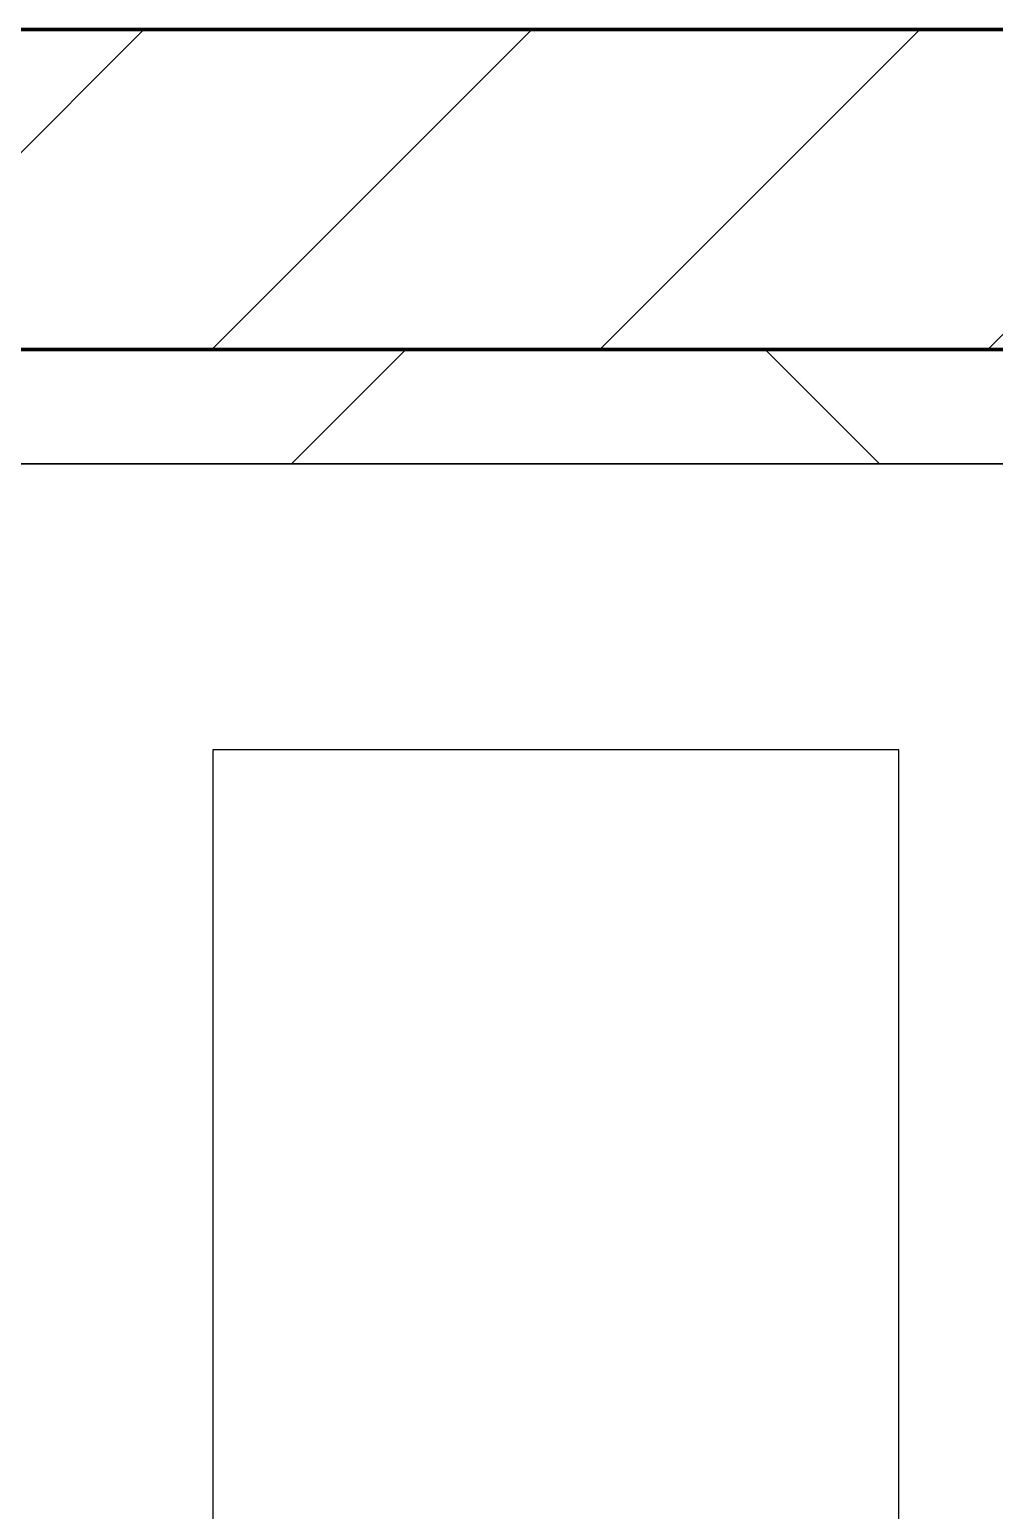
# Model space of a CAD drawing. Header units: millimetres. Extents: x -678720 to -601931, y -306 to 39239.
# Drawn here: x -664004 to -663582, y 8111 to 8759 of the extents above; entities that cross this region are included whole.
import ezdxf
from ezdxf.xclip import XClip

# ---------------------------------------------------------------- set-up
doc = ezdxf.new("R2010")
doc.units = ezdxf.units.MM
doc.header["$XCLIPFRAME"] = 0
doc.layers.add('000 - WIPEOUT', color=250, linetype='Continuous')
doc.layers.add('A11_ALU.SOLID SHEET', color=2, linetype='Continuous')
for name, color, linetype, lineweight in [('A-GLAZ-CURT', 2, 'Continuous', 9), ('A-WALL', 5, 'Continuous', 35), ('A-WALL-FNSH', 2, 'Continuous', 35), ('A-WALL-PATT', 1, 'Continuous', 35)]:
    doc.layers.add(name, color=color, linetype=linetype, lineweight=lineweight)

# ---------------------------------------------------------------- blocks, each defined once
blk = doc.blocks.new('PPLS-PP19_Custom Tile Pattern - Custom Tile Pattern-V74-4234-01 ENLARGED MULTI-PURPOSE LEVEL - REFLECTED CEILING PLAN - SHEET 5')
at = {"layer": 'A-GLAZ-CURT'}
for p, q in [((-300, 0), (300, 0)), ((300, 0), (-300, 0)), ((195.99, 0), (213.31, 0)), ((213.31, 0), (195.99, 0)), ((230.06, 0), (300, 0)), ((-300, -50), (300, -50)), ((300, -50), (-300, -50))]:
    blk.add_line(p, q, dxfattribs=at)
for points, knots in [([(-72.93, 0), (-75.51, 0), (-91.45, 0), (-131.56, 0), (-177.56, 0), (-202.95, 0)], [-19442.345229, -19442.345229, -19442.345229, -19442.345229, -18935.241197, -17136.203329, -15386.140116, -15386.140116, -15386.140116, -15386.140116]), ([(-137.03, 0), (-131.63, 0), (-121.8, 0), (-110.8, 0), (-99.5, 0), (-91.46, 0)], [-1550.669646, -1550.669646, -1550.669646, -1550.669646, -1002.059161, -460.363443, 0, 0, 0, 0]), ([(-136.56, 0), (-133.16, 0), (-125.14, 0), (-107.3, 0), (-90.42, 0), (-76.48, 0), (-71.63, 0), (-71.06, 0)], [-4330.137317, -4330.137317, -4330.137317, -4330.137317, -4054.690705, -3793.097032, -3402.597032, -3144.956779, -3110.580681, -3110.580681, -3110.580681, -3110.580681]), ([(-86.16, 0), (-91.37, 0), (-104.13, 0), (-122.08, 0), (-133.29, 0), (-136.36, 0)], [-1681.3698, -1681.3698, -1681.3698, -1681.3698, -1374.161226, -945.742622, -770.627825, -770.627825, -770.627825, -770.627825]), ([(-71.7, 0), (-74.51, 0), (-86.29, 0), (-109.73, 0), (-125.85, 0), (-136.06, 0)], [-7672.158748, -7672.158748, -7672.158748, -7672.158748, -7508.296369, -7004.680444, -6509.710453, -6509.710453, -6509.710453, -6509.710453]), ([(-134.15, 0), (-133.32, 0), (-130.31, 0), (-117.33, 0), (-92.04, 0), (-78.85, 0), (-72.59, 0), (-71.48, 0)], [-7657.439573, -7657.439573, -7657.439573, -7657.439573, -7293.749979, -6839.55839, -6236.997189, -5713.340575, -5595.821226, -5595.821226, -5595.821226, -5595.821226]), ([(-126.5, 0), (-122.44, 0), (-108.71, 0), (-90.76, 0), (-77.19, 0), (-72.25, 0)], [-5231.017328, -5231.017328, -5231.017328, -5231.017328, -4994.692869, -4542.524482, -4234.633075, -4234.633075, -4234.633075, -4234.633075]), ([(-125.15, 0), (-124.93, 0), (-121.96, 0), (-113.01, 0), (-98.9, 0), (-86.38, 0), (-75.78, 0), (-71.71, 0)], [-3362.7396, -3362.7396, -3362.7396, -3362.7396, -3342.215224, -3074.362186, -2902.289527, -2605.247022, -2381.94055, -2381.94055, -2381.94055, -2381.94055]), ([(-71.32, 0), (-73.54, 0), (-84.99, 0), (-99.51, 0), (-114.02, 0), (-117.28, 0), (-118.78, 0)], [-866.027463, -866.027463, -866.027463, -866.027463, -740.068933, -229.489605, -116.330425, 0, 0, 0, 0]), ([(-36.62, 0), (-36.62, 0), (-40.35, 0), (-44.32, 0), (-58.97, 0), (-85.2, 0), (-107.61, 0), (-116.56, 0), (-117.56, 0)], [-4069.478503, -4069.478503, -4069.478503, -4069.478503, -3858.647035, -3538.256648, -2842.901703, -2193.204658, -1433.981041, -985.49888, -985.49888, -985.49888, -985.49888]), ([(-115.82, 0), (-114.96, 0), (-110.41, 0), (-96.78, 0), (-71.33, 0), (-42.53, 0), (-12.78, 0), (4.23, 0), (9.64, 0), (10.14, 0), (10.18, 0)], [-5724.064692, -5724.064692, -5724.064692, -5724.064692, -5430.283136, -5103.229623, -4799.173296, -4065.652676, -3589.737505, -3285.047089, -3066.359526, -3044.715262, -3044.715262, -3044.715262, -3044.715262]), ([(-71.93, 0), (-72.11, 0), (-80.34, 0), (-94, 0), (-112.01, 0), (-114.94, 0), (-115.63, 0)], [-1217.886105, -1217.886105, -1217.886105, -1217.886105, -1208.454564, -789.402658, -501.969187, -243.577221, -243.577221, -243.577221, -243.577221]), ([(-91.46, 0), (-90.09, 0), (-84.7, 0), (-77.43, 0), (-72.73, 0), (-72.64, 0), (-72.64, 0)], [-19832.387487, -19832.387487, -19832.387487, -19832.387487, -19753.885894, -19541.04734, -19478.625389, -19471.062469, -19471.062469, -19471.062469, -19471.062469]), ([(-71.18, 0), (-74.55, 0), (-78.59, 0), (-82.66, 0), (-83.28, 0), (-83.28, 0)], [-1911.21871, -1911.21871, -1911.21871, -1911.21871, -1646.621388, -1424.436217, -1393.971743, -1393.971743, -1393.971743, -1393.971743]), ([(-83.28, 0), (-83.28, 0), (-82.91, 0), (-76.14, 0), (-62.97, 0), (-48.14, 0), (-36.49, 0), (-33.57, 0), (-29.94, 0), (-28.57, 0)], [-1393.4169, -1393.4169, -1393.4169, -1393.4169, -1353.722004, -1274.333717, -1073.56893, -651.549973, -296.515819, -83.513472, 0, 0, 0, 0]), ([(-63.96, 0), (-64.13, 0), (-67.41, 0), (-70.65, 0), (-71.11, 0)], [-2171.769325, -2171.769325, -2171.769325, -2171.769325, -2007.031671, -1979.752951, -1979.752951, -1979.752951, -1979.752951]), ([(-6.03, 0), (-6.75, 0), (-14.59, 0), (-25.64, 0), (-40, 0), (-55.82, 0), (-66.59, 0), (-71.11, 0)], [-2557.56082, -2557.56082, -2557.56082, -2557.56082, -2518.50168, -2125.455881, -1792.521578, -1466.981642, -1232.153093, -1232.153093, -1232.153093, -1232.153093]), ([(-36.33, 0), (-36.43, 0), (-37.27, 0), (-45.02, 0), (-46.13, 0), (-58.57, 0), (-67.75, 0), (-71.1, 0)], [-1855.773136, -1855.773136, -1855.773136, -1855.773136, -1810.870157, -1672.078046, -1405.135169, -1060.00838, -870.07366, -870.07366, -870.07366, -870.07366]), ([(-26.75, 0), (-27.82, 0), (-36.18, 0), (-51.02, 0), (-64.46, 0), (-71.1, 0)], [-8718.362214, -8718.362214, -8718.362214, -8718.362214, -8532.293389, -8073.216054, -7683.965325, -7683.965325, -7683.965325, -7683.965325]), ([(-71.09, 0), (-66.95, 0), (-62.29, 0), (-60.36, 0), (-59.97, 0)], [-5582.02244, -5582.02244, -5582.02244, -5582.02244, -5140.470607, -5006.787413, -5006.787413, -5006.787413, -5006.787413]), ([(-71.08, 0), (-70.21, 0), (-67.96, 0), (-65.93, 0), (-65.07, 0)], [-2370.446717, -2370.446717, -2370.446717, -2370.446717, -2322.099534, -2241.8264, -2241.8264, -2241.8264, -2241.8264]), ([(-71.06, 0), (-67.9, 0), (-60.41, 0), (-54.4, 0), (-48.53, 0), (-30.79, 0), (-18.03, 0), (8.61, 0), (15.02, 0), (22.91, 0), (31, 0), (39.04, 0), (51.19, 0), (58.25, 0), (60.76, 0), (61.13, 0)], [-4209.423546, -4209.423546, -4209.423546, -4209.423546, -4008.285538, -3689.699207, -3546.54457, -3315.260113, -2864.387349, -2439.246196, -2084.094819, -1956.422387, -1818.904206, -1645.594513, -1443.202566, -1228.752106, -1155.338194, -1155.338194, -1155.338194, -1155.338194]), ([(-29.03, 0), (-33.97, 0), (-43.74, 0), (-56.37, 0), (-66.01, 0), (-69.42, 0), (-70.45, 0)], [-2680.714891, -2680.714891, -2680.714891, -2680.714891, -2413.671296, -2161.752162, -2006.592567, -1930.114721, -1930.114721, -1930.114721, -1930.114721]), ([(-70.19, 0), (-69.5, 0), (-67.43, 0), (-65.12, 0), (-63.63, 0)], [-3092.955226, -3092.955226, -3092.955226, -3092.955226, -3050.982048, -2969.237017, -2969.237017, -2969.237017, -2969.237017]), ([(-66.39, 0), (-66.39, 0), (-63.63, 0), (-53.63, 0), (-34.42, 0), (-29.82, 0), (-29.19, 0)], [-2493.31794, -2493.31794, -2493.31794, -2493.31794, -2315.303971, -1809.437387, -963.711516, -666.19313, -666.19313, -666.19313, -666.19313]), ([(31.18, 0), (25.97, 0), (11.99, 0), (-16.92, 0), (-47.42, 0), (-65.77, 0), (-66.37, 0), (-66.38, 0)], [-4496.803627, -4496.803627, -4496.803627, -4496.803627, -4222.080604, -3745.412743, -2981.410125, -2542.574734, -2498.224237, -2498.224237, -2498.224237, -2498.224237]), ([(-63.63, 0), (-61.49, 0), (-57.39, 0), (-54.49, 0), (-45.2, 0), (-40.79, 0), (-40.46, 0), (-40.44, 0)], [-2969.237017, -2969.237017, -2969.237017, -2969.237017, -2851.217951, -2734.127174, -2474.780881, -2410.990208, -2350.645972, -2350.645972, -2350.645972, -2350.645972]), ([(-58.83, 0), (-58.37, 0), (-57.29, 0), (-54.23, 0), (-46.33, 0), (-42.62, 0), (-41.76, 0)], [-4859.52896, -4859.52896, -4859.52896, -4859.52896, -4680.891996, -4469.85053, -4321.566175, -4270.495146, -4270.495146, -4270.495146, -4270.495146]), ([(-51.83, 0), (-51.83, 0), (-51.78, 0), (-47.4, 0), (-46.01, 0), (-40.22, 0), (-36.78, 0)], [-632.814994, -632.814994, -632.814994, -632.814994, -627.965721, -508.377888, -260.442412, 0, 0, 0, 0]), ([(76.63, 0), (74.8, 0), (67.65, 0), (53.52, 0), (37, 0), (24.07, 0), (12.82, 0), (-2.9, 0), (-20.62, 0), (-32.81, 0), (-44.85, 0), (-51.43, 0), (-51.79, 0)], [-3095.572228, -3095.572228, -3095.572228, -3095.572228, -2950.589685, -2634.532728, -2313.748533, -2106.613311, -1925.670641, -1617.263037, -1290.787923, -1039.307308, -819.71621, -644.910881, -644.910881, -644.910881, -644.910881]), ([(-41.76, 0), (-39.9, 0), (-37.72, 0), (-36.92, 0), (-36.77, 0)], [-4270.495146, -4270.495146, -4270.495146, -4270.495146, -4161.040818, -4106.245333, -4106.245333, -4106.245333, -4106.245333]), ([(-36.78, 0), (-32.43, 0), (-22.42, 0), (-11.52, 0), (-5.98, 0)], [-6191.144455, -6191.144455, -6191.144455, -6191.144455, -5862.463379, -5546.233574, -5546.233574, -5546.233574, -5546.233574]), ([(-36.29, 0), (-36.29, 0), (-34.66, 0), (-28.88, 0), (-26.95, 0), (-26.54, 0)], [-9150.272121, -9150.272121, -9150.272121, -9150.272121, -9057.163041, -8919.836787, -8834.607043, -8834.607043, -8834.607043, -8834.607043]), ([(30.82, 0), (29.27, 0), (20.14, 0), (3.54, 0), (-16.58, 0), (-34.76, 0), (-36.04, 0)], [-10462.034656, -10462.034656, -10462.034656, -10462.034656, -10363.088938, -9884.23066, -9424.652049, -9182.880979, -9182.880979, -9182.880979, -9182.880979]), ([(-33.34, 0), (-33.34, 0), (-32.93, 0), (-31.16, 0), (-30.52, 0)], [-2415.024266, -2415.024266, -2415.024266, -2415.024266, -2357.633367, -2323.618664, -2323.618664, -2323.618664, -2323.618664]), ([(60.74, 0), (58.59, 0), (52.1, 0), (39.61, 0), (24.74, 0), (2.64, 0), (-17.84, 0), (-30.57, 0), (-31.82, 0), (-32, 0)], [-4445.698147, -4445.698147, -4445.698147, -4445.698147, -4326.416877, -4098.545751, -3766.694881, -3333.063701, -2994.501669, -2698.150104, -2614.070998, -2614.070998, -2614.070998, -2614.070998]), ([(-30.76, 0), (-30.73, 0), (-29.99, 0), (-23.47, 0), (-15.75, 0), (-15.19, 0)], [-54176.191683, -54176.191683, -54176.191683, -54176.191683, -54157.274271, -53749.15266, -53717.791567, -53717.791567, -53717.791567, -53717.791567]), ([(-30.52, 0), (-27.11, 0), (-20.01, 0), (-10.75, 0), (-5.19, 0)], [-2323.618664, -2323.618664, -2323.618664, -2323.618664, -2142.497158, -1858.721796, -1858.721796, -1858.721796, -1858.721796]), ([(-13, 0), (-14.35, 0), (-17.68, 0), (-25.97, 0), (-29.52, 0), (-30.21, 0)], [-55207.591944, -55207.591944, -55207.591944, -55207.591944, -54789.006179, -54461.685999, -54290.791712, -54290.791712, -54290.791712, -54290.791712]), ([(8.33, 0), (8.19, 0), (7.18, 0), (0.32, 0), (-13.89, 0), (-24.92, 0), (-29.03, 0)], [-3574.286521, -3574.286521, -3574.286521, -3574.286521, -3526.962355, -3285.499107, -2903.012179, -2680.714891, -2680.714891, -2680.714891, -2680.714891]), ([(-28.98, 0), (-28.66, 0), (-27.39, 0), (-24.45, 0), (-22.56, 0)], [-166.548282, -166.548282, -166.548282, -166.548282, -102.06493, 0, 0, 0, 0]), ([(-28.57, 0), (-26.93, 0), (-20.29, 0), (-11.45, 0), (2.08, 0), (13.15, 0), (21.24, 0), (24.62, 0), (24.72, 0), (24.72, 0)], [-5361.429781, -5361.429781, -5361.429781, -5361.429781, -5261.36855, -5050.479954, -4785.90057, -4596.498881, -4445.288762, -4384.376941, -4376.041937, -4376.041937, -4376.041937, -4376.041937]), ([(-22.56, 0), (-20.27, 0), (-17.03, 0), (-11.36, 0), (-7.66, 0), (-6.6, 0), (-6.44, 0)], [-56468.192263, -56468.192263, -56468.192263, -56468.192263, -56344.022017, -56303.229861, -56166.290093, -56124.392176, -56124.392176, -56124.392176, -56124.392176]), ([(-15.19, 0), (-13.07, 0), (7.48, 0), (42.82, 0), (88.72, 0), (120.63, 0), (138.28, 0), (138.53, 0)], [-461.142613, -461.142613, -461.142613, -461.142613, -429.606584, -390.253598, -346.313304, -291.370682, -290.5735, -290.5735, -290.5735, -290.5735]), ([(-6.54, 0), (-6.73, 0), (-7.2, 0), (-7.6, 0), (-7.79, 0)], [-56009.792147, -56009.792147, -56009.792147, -56009.792147, -55949.290093, -55895.192118, -55895.192118, -55895.192118, -55895.192118]), ([(-5.2, 0), (-1.85, 0), (15.3, 0), (43.36, 0), (70.92, 0), (82.12, 0), (83.66, 0)], [-5531.241433, -5531.241433, -5531.241433, -5531.241433, -5340.621928, -4573.028122, -4094.177415, -3869.465285, -3869.465285, -3869.465285, -3869.465285]), ([(9.32, 0), (9.08, 0), (7.65, 0), (3.26, 0), (-2.47, 0), (-5.17, 0)], [-2922.926651, -2922.926651, -2922.926651, -2922.926651, -2882.788014, -2720.818881, -2573.235909, -2573.235909, -2573.235909, -2573.235909]), ([(-4.06, 0), (-1.64, 0), (10.61, 0), (22.06, 0), (37.44, 0), (45.92, 0), (57.76, 0), (64.47, 0), (72.74, 0), (75.22, 0), (76.03, 0), (76.21, 0)], [-1839.531443, -1839.531443, -1839.531443, -1839.531443, -1716.209403, -1206.526904, -1089.329421, -901.315459, -753.071572, -495.328968, -421.953223, -334.951786, -290.452333, -290.452333, -290.452333, -290.452333]), ([(-2.63, 0), (-2.47, 0), (-1.22, 0), (4.92, 0), (15.97, 0), (22.54, 0), (24.49, 0)], [-226.825321, -226.825321, -226.825321, -226.825321, -220.269177, -206.416616, -198.214427, -187.717507, -187.717507, -187.717507, -187.717507]), ([(103.09, 0), (101.08, 0), (86.31, 0), (63.34, 0), (35.84, 0), (12, 0), (3.08, 0), (-1.67, 0), (-2.25, 0)], [-375.435014, -375.435014, -375.435014, -375.435014, -369.147452, -330.153101, -307.516438, -285.83788, -246.234814, -234.646884, -234.646884, -234.646884, -234.646884]), ([(24.69, 0), (24.54, 0), (20.99, 0), (15.48, 0), (10.8, 0), (9.63, 0)], [-4368.572414, -4368.572414, -4368.572414, -4368.572414, -4306.476363, -4080.000647, -3772.857994, -3772.857994, -3772.857994, -3772.857994]), ([(18.16, 0), (19.15, 0), (24.25, 0), (25.66, 0), (26.12, 0)], [-5700.113719, -5700.113719, -5700.113719, -5700.113719, -5554.232259, -5302.431367, -5302.431367, -5302.431367, -5302.431367]), ([(60.02, 0), (57.46, 0), (51.2, 0), (43.81, 0), (29.53, 0), (20.67, 0), (18.85, 0), (18.16, 0)], [-6690.420754, -6690.420754, -6690.420754, -6690.420754, -6548.303034, -6314.283804, -6135.05769, -5972.647715, -5832.674503, -5832.674503, -5832.674503, -5832.674503]), ([(27.44, 0), (27.9, 0), (29.54, 0), (38.07, 0), (53.39, 0), (71.67, 0), (84.83, 0), (86.01, 0), (92.51, 0), (94.33, 0)], [-5037.309798, -5037.309798, -5037.309798, -5037.309798, -4887.603822, -4705.298446, -4353.683244, -3960.84581, -3759.045785, -3336.541051, -2783.776468, -2783.776468, -2783.776468, -2783.776468]), ([(27.89, 0), (29.09, 0), (33.4, 0), (46.27, 0), (56.22, 0), (60.73, 0)], [-147.777612, -147.777612, -147.777612, -147.777612, -135.792042, -118.513713, -104.893121, -104.893121, -104.893121, -104.893121]), ([(53.18, 0), (53.06, 0), (52.22, 0), (44.99, 0), (36.46, 0), (30.82, 0)], [-622.740158, -622.740158, -622.740158, -622.740158, -566.066452, -360.610861, 0, 0, 0, 0]), ([(136.44, 0), (121.66, 0), (86.93, 0), (51.16, 0), (31.18, 0)], [-106.750556, -106.750556, -106.750556, -106.750556, -59.610984, 0, 0, 0, 0]), ([(126.35, 0), (119.91, 0), (102.5, 0), (76.86, 0), (57.82, 0), (46.51, 0), (41.18, 0), (36.02, 0), (35.54, 0), (35.54, 0)], [-432.67672, -432.67672, -432.67672, -432.67672, -401.860199, -357.622665, -341.267687, -334.000314, -326.15566, -319.318397, -317.489778, -317.489778, -317.489778, -317.489778]), ([(36.29, 0), (37.77, 0), (48.82, 0), (64.79, 0), (95.91, 0), (117.5, 0), (125.6, 0), (126.7, 0)], [-314.598523, -314.598523, -314.598523, -314.598523, -305.899624, -287.17622, -249.500363, -194.761443, -185.097708, -185.097708, -185.097708, -185.097708]), ([(61.22, 0), (60.31, 0), (54.57, 0), (53.71, 0), (53.56, 0)], [-1079.66962, -1079.66962, -1079.66962, -1079.66962, -891.204116, -747.28819, -747.28819, -747.28819, -747.28819]), ([(114.39, 0), (114.2, 0), (112.08, 0), (105.42, 0), (92.38, 0), (85.59, 0), (74.4, 0), (65.46, 0), (61.36, 0), (60.71, 0)], [-8148.58938, -8148.58938, -8148.58938, -8148.58938, -8105.191388, -7723.759874, -7531.75727, -7135.649961, -6924.452779, -6738.82075, -6703.179062, -6703.179062, -6703.179062, -6703.179062]), ([(61.77, 0), (63.75, 0), (77.21, 0), (100.57, 0), (116.36, 0), (128.63, 0), (128.95, 0)], [-103.843727, -103.843727, -103.843727, -103.843727, -97.899267, -63.759246, -39.050993, -35.895543, -35.895543, -35.895543, -35.895543]), ([(76.22, 0), (75.58, 0), (73.64, 0), (71.05, 0), (70.61, 0)], [-193.634889, -193.634889, -193.634889, -193.634889, -31.537676, 0, 0, 0, 0]), ([(94.4, 0), (94.4, 0), (94.64, 0), (99.11, 0), (108.97, 0), (117.55, 0), (123.74, 0), (126.03, 0)], [-2348.345796, -2348.345796, -2348.345796, -2348.345796, -2310.419338, -2233.599744, -2052.234781, -1843.028543, -1723.290194, -1723.290194, -1723.290194, -1723.290194]), ([(126.59, 0), (126.54, 0), (124.02, 0), (122.35, 0), (114.96, 0), (108.04, 0), (103.09, 0)], [-31.591013, -31.591013, -31.591013, -31.591013, -31.430235, -22.807238, -15.488593, 0, 0, 0, 0]), ([(157.9, 0), (156.77, 0), (151.67, 0), (143.29, 0), (134.04, 0), (126.24, 0), (118.6, 0), (114.23, 0), (111.98, 0), (105.66, 0), (105.23, 0), (105.23, 0)], [-10292.955006, -10292.955006, -10292.955006, -10292.955006, -10098.273015, -9847.788484, -9677.714971, -9567.007022, -9453.21225, -9220.200448, -9012.77275, -8966.157302, -8929.495943, -8929.495943, -8929.495943, -8929.495943]), ([(105.26, 0), (105.52, 0), (111.01, 0), (112.65, 0), (113.59, 0)], [-8920.561005, -8920.561005, -8920.561005, -8920.561005, -8814.835624, -8577.462505, -8577.462505, -8577.462505, -8577.462505]), ([(126.65, 0), (130.15, 0), (142.26, 0), (163.31, 0), (185.23, 0), (193.62, 0), (194.69, 0), (194.79, 0)], [-1712.540509, -1712.540509, -1712.540509, -1712.540509, -1530.39897, -1095.004608, -529.74427, -295.064701, -265.121568, -265.121568, -265.121568, -265.121568]), ([(168.37, 0), (167.68, 0), (162.47, 0), (150.44, 0), (131.96, 0), (126.66, 0)], [-543.375029, -543.375029, -543.375029, -543.375029, -530.793311, -458.593899, -433.17737, -433.17737, -433.17737, -433.17737]), ([(128.58, 0), (128.8, 0), (130.16, 0), (139.26, 0), (152.67, 0), (161.24, 0), (162.19, 0), (162.75, 0)], [-633.326174, -633.326174, -633.326174, -633.326174, -627.736123, -618.981161, -602.094757, -592.980799, -581.414464, -581.414464, -581.414464, -581.414464]), ([(137.1, 0), (136, 0), (133.64, 0), (129.87, 0), (129.11, 0)], [-670.405967, -670.405967, -670.405967, -670.405967, -651.020627, -640.742133, -640.742133, -640.742133, -640.742133]), ([(193.8, 0), (193.33, 0), (190.11, 0), (183.13, 0), (171, 0), (161.95, 0), (161.28, 0), (158.35, 0), (157.85, 0), (157.77, 0)], [-11665.349007, -11665.349007, -11665.349007, -11665.349007, -11565.880756, -11105.624034, -10839.086983, -10768.332124, -10666.779182, -10580.760289, -10550.278881, -10550.278881, -10550.278881, -10550.278881]), ([(300, 0), (286.53, 0), (254.22, 0), (207.11, 0), (177.41, 0), (159.34, 0), (158.33, 0), (158.3, 0)], [-285.253232, -285.253232, -285.253232, -285.253232, -244.693688, -187.987675, -143.776725, -129.632772, -123.352749, -123.352749, -123.352749, -123.352749]), ([(159.07, 0), (159.13, 0), (160.84, 0), (165.21, 0), (174.15, 0), (185.98, 0), (208.82, 0), (219.42, 0), (230.06, 0)], [-115.643202, -115.643202, -115.643202, -115.643202, -114.681583, -87.660824, -65.295536, -41.623857, -24.459831, 0, 0, 0, 0]), ([(162.75, 0), (165.4, 0), (170.91, 0), (172.61, 0), (172.61, 0)], [-111.264224, -111.264224, -111.264224, -111.264224, -56.742688, -19.085662, -19.085662, -19.085662, -19.085662]), ([(247.1, 0), (246.76, 0), (245.04, 0), (238.34, 0), (226.56, 0), (221.1, 0), (200.27, 0), (182.99, 0), (174.27, 0), (169.67, 0), (168.99, 0)], [-9649.085549, -9649.085549, -9649.085549, -9649.085549, -9581.591397, -9406.094246, -9221.510254, -9016.44624, -8717.832359, -8253.978395, -8152.463617, -8069.855175, -8069.855175, -8069.855175, -8069.855175]), ([(215.22, 0), (214.62, 0), (210.55, 0), (203.98, 0), (187.54, 0), (175.3, 0), (169.49, 0)], [-203.825446, -203.825446, -203.825446, -203.825446, -198.527383, -184.406837, -162.427601, -142.916156, -142.916156, -142.916156, -142.916156]), ([(171.51, 0), (176.48, 0), (193.23, 0), (201.73, 0), (208.81, 0), (213.9, 0), (237.25, 0), (252.76, 0), (258.52, 0)], [-7971.819559, -7971.819559, -7971.819559, -7971.819559, -7784.112253, -7606.717214, -7289.299508, -7042.621073, -6582.165592, -6273.186906, -6273.186906, -6273.186906, -6273.186906]), ([(172.07, 0), (177.66, 0), (187.87, 0), (201.08, 0), (207.47, 0), (213.96, 0), (215.11, 0)], [-255.364076, -255.364076, -255.364076, -255.364076, -237.955587, -223.92608, -215.862851, -208.75215, -208.75215, -208.75215, -208.75215]), ([(257.56, 0), (245.83, 0), (229.23, 0), (219.94, 0), (219.02, 0)], [-11785.691348, -11785.691348, -11785.691348, -11785.691348, -11162.864862, -10856.732305, -10856.732305, -10856.732305, -10856.732305]), ([(219.9, 0), (220.86, 0), (227.84, 0), (242.06, 0), (246.54, 0), (246.96, 0)], [-10670.940496, -10670.940496, -10670.940496, -10670.940496, -10511.382485, -9925.173265, -9834.877357, -9834.877357, -9834.877357, -9834.877357]), ([(300, 0), (288.22, 0), (274.27, 0), (260.44, 0), (258.49, 0)], [-12528.858583, -12528.858583, -12528.858583, -12528.858583, -11905.454923, -11802.102816, -11802.102816, -11802.102816, -11802.102816]), ([(259.51, 0), (262.97, 0), (271.55, 0), (281.71, 0), (291.71, 0), (296.52, 0), (297.86, 0), (298.09, 0)], [-6255.469152, -6255.469152, -6255.469152, -6255.469152, -6068.460911, -5766.029927, -5566.724884, -5280.360606, -5199.253518, -5199.253518, -5199.253518, -5199.253518]), ([(284.76, 0), (284.76, 0), (285.09, 0), (287.47, 0), (293.59, 0), (297.76, 0), (300, 0)], [-4110.630118, -4110.630118, -4110.630118, -4110.630118, -4053.389046, -3959.664717, -3862.421465, -3746.95702, -3746.95702, -3746.95702, -3746.95702]), ([(297.38, 0), (295.84, 0), (291.62, 0), (285.38, 0), (284.87, 0)], [-4803.172655, -4803.172655, -4803.172655, -4803.172655, -4358.271401, -4143.037883, -4143.037883, -4143.037883, -4143.037883])]:
    blk.add_open_spline(points, degree=3, knots=knots, dxfattribs=at)
for points in [[(-72.02, 0), (-76.74, 0), (-81.4, 0), (-86.16, 0)], [(-39.84, 0), (-39.08, 0), (-38.11, 0), (-37.36, 0)], [(24.49, 0), (25.23, 0), (25.72, 0), (26.04, 0)], [(70.61, 0), (67.92, 0), (64.65, 0), (61.17, 0)], [(80.35, 0), (79.57, 0), (78.27, 0), (76.63, 0)], [(84.06, 0), (83.48, 0), (82.41, 0), (81.72, 0)], [(129.02, 0), (129.02, 0), (127.93, 0), (126.91, 0)], [(127.81, 0), (130.95, 0), (133.09, 0), (134.6, 0)], [(168.74, 0), (168.74, 0), (169.81, 0), (171.51, 0)], [(195.11, 0), (194.91, 0), (194.44, 0), (193.8, 0)]]:
    blk.add_open_spline(points, degree=3, dxfattribs=at)
blk = doc.blocks.new('PPLS-PP19_Custom Tile Pattern - Custom Tile Pattern-V75-4234-01 ENLARGED MULTI-PURPOSE LEVEL - REFLECTED CEILING PLAN - SHEET 5')
at = {"layer": 'A-GLAZ-CURT'}
for p, q in [((-300, 0), (300, 0)), ((300, 0), (-300, 0)), ((-293.07, 0), (-275.75, 0)), ((-275.75, 0), (-293.07, 0)), ((-300, -50), (300, -50)), ((300, -50), (-300, -50))]:
    blk.add_line(p, q, dxfattribs=at)
at = {"layer": 'A-GLAZ-CURT', "flags": 128}
for points in [[(-300, 0), (-291.56, 0), (-283.3, 0), (-275.2, 0)], [(-209.65, 0), (-215.73, 0), (-222.63, 0), (-229.72, 0), (-236.97, 0), (-244.39, 0), (-251.96, 0), (-259.67, 0), (-267.51, 0), (-275.48, 0), (-283.55, 0), (-291.73, 0), (-300, 0)]]:
    blk.add_lwpolyline(points, dxfattribs=at)
at = {"layer": 'A-GLAZ-CURT'}
for points, knots in [([(-300, 0), (-284.65, 0), (-252.12, 0), (-224.38, 0), (-210.58, 0)], [-5323.127839, -5323.127839, -5323.127839, -5323.127839, -4502.809032, -3548.751892, -3548.751892, -3548.751892, -3548.751892]), ([(-78.11, 0), (-79.6, 0), (-94.29, 0), (-134.08, 0), (-202.69, 0), (-262.56, 0), (-294.48, 0), (-300, 0)], [-19154.4011, -19154.4011, -19154.4011, -19154.4011, -18935.241197, -17136.203329, -15131.813646, -13729.592194, -13439.944408, -13439.944408, -13439.944408, -13439.944408])]:
    blk.add_open_spline(points, degree=3, knots=knots, dxfattribs=at)
blk = doc.blocks.new('*U321')
at = {"layer": 'A-GLAZ-CURT', "rotation": 180}
for name, p in [('PPLS-PP19_Custom Tile Pattern - Custom Tile Pattern-V75-4234-01 ENLARGED MULTI-PURPOSE LEVEL - REFLECTED CEILING PLAN - SHEET 5', (-31265, -710)), ('PPLS-PP19_Custom Tile Pattern - Custom Tile Pattern-V74-4234-01 ENLARGED MULTI-PURPOSE LEVEL - REFLECTED CEILING PLAN - SHEET 5', (-30665, -710))]:
    blk.add_blockref(name, p, dxfattribs=at)
blk = doc.blocks.new('*U605')
at = {"color": 3}
blk.add_wipeout([(-275, -18450), (275, -18450), (275, -18750), (-275, -18750)], dxfattribs=at).dxf.layer = '000 - WIPEOUT'
at = {"layer": 'A11_ALU.SOLID SHEET', "color": 0, "linetype": 'ByBlock'}
blk.add_lwpolyline([(-275, -18750), (275, -18750), (275, -18450), (-275, -18450)], close=True, dxfattribs=at)
blk = doc.blocks.new('*U743')
blk.add_lwpolyline([(21173.36, -580), (28210, -580), (28210, -6849.96), (45954.15, -6849.96), (45954.15, 600), (82995.06, 600), (83086.47, 650), (90052, 650), (90392, 990), (103159.16, 990), (103159.16, 4990), (21173.36, 4990), (21173.36, 3485.45), (21203.36, 3485.45), (21203.36, 925.54), (21173.36, 925.54), (21173.36, -580)])
at = {"layer": 'A11_ALU.SOLID SHEET', "color": 0, "linetype": 'ByBlock', "rotation": 90}
blk.add_blockref('*U605', (62308.5, 4590), dxfattribs=at)

msp = doc.modelspace()

# ---------------------------------------------------------------- block references
at = {"layer": 'A11_ALU.SOLID SHEET'}
ref = msp.add_blockref('*U743', (-744682.37, 3579.02), dxfattribs=at)
XClip(ref).set_block_clipping_path([(69798.6834257276, -3885.5002684942), (120965.0023936313, 33679.9972602262)])

# ---------------------------------------------------------------- next in the draw order: hatches: boundary and pattern name
at = {"layer": 'A-WALL-PATT', "lineweight": 9}
h = msp.add_hatch(dxfattribs=at)
h.set_pattern_fill('FP_2', color=256, style=0, pattern_type=2)
h.set_pattern_definition([(45, (0, 0), (-84.852814, 84.852814), [])])
h.paths.add_polyline_path([(-645614.94, 8619.02), (-644025.62, 8619.02), (-644076.02, 8641.53), (-644079.79, 8639.36), (-644084.96, 8639.36), (-644091.03, 8644.02), (-644092.03, 8648.69), (-644157.37, 8677.88), (-644139.02, 8718.97), (-643915.31, 8619.02), (-632557.37, 8619.02), (-632557.37, 8759.02), (-674883.69, 8759.02), (-674883.69, 8619.02), (-672825.62, 8619.02), (-672876.02, 8641.53), (-672879.79, 8639.36), (-672884.96, 8639.36), (-672891.03, 8644.02), (-672892.03, 8648.69), (-672957.37, 8677.88), (-672939.02, 8718.97), (-672715.31, 8619.02), (-669225.62, 8619.02), (-669276.02, 8641.53), (-669279.79, 8639.36), (-669284.96, 8639.36), (-669291.03, 8644.02), (-669292.03, 8648.69), (-669357.37, 8677.88), (-669339.02, 8718.97), (-669115.31, 8619.02), (-665625.62, 8619.02), (-665676.02, 8641.53), (-665679.79, 8639.36), (-665684.96, 8639.36), (-665691.03, 8644.02), (-665692.03, 8648.69), (-665757.37, 8677.88), (-665739.02, 8718.97), (-665515.31, 8619.02), (-662025.62, 8619.02), (-662076.02, 8641.53), (-662079.79, 8639.36), (-662084.96, 8639.36), (-662091.03, 8644.02), (-662092.03, 8648.69), (-662157.37, 8677.88), (-662139.02, 8718.97), (-661915.31, 8619.02), (-658425.62, 8619.02), (-658476.02, 8641.53), (-658479.79, 8639.36), (-658484.96, 8639.36), (-658491.03, 8644.02), (-658492.03, 8648.69), (-658557.37, 8677.88), (-658539.02, 8718.97), (-658315.31, 8619.02), (-654825.62, 8619.02), (-654876.02, 8641.53), (-654879.79, 8639.36), (-654884.96, 8639.36), (-654891.03, 8644.02), (-654892.03, 8648.69), (-654957.37, 8677.88), (-654939.02, 8718.97), (-654715.31, 8619.02), (-651225.62, 8619.02), (-651276.02, 8641.53), (-651279.79, 8639.36), (-651284.96, 8639.36), (-651291.03, 8644.02), (-651292.03, 8648.69), (-651357.37, 8677.88), (-651339.02, 8718.97), (-651115.31, 8619.02), (-647625.62, 8619.02), (-647676.02, 8641.53), (-647679.79, 8639.36), (-647684.96, 8639.36), (-647691.03, 8644.02), (-647692.03, 8648.69), (-647757.37, 8677.88), (-647739.02, 8718.97), (-647515.31, 8619.02), (-645746.78, 8619.02)])
h = msp.add_hatch(dxfattribs=at)
h.set_pattern_fill('FP_3', color=256, style=0, pattern_type=2)
h.set_pattern_definition([(45, (0, 0), (-212.13203, 212.13203), []), (135, (0, 0), (-212.13203, -212.13203), [])])
h.paths.add_polyline_path([(-637582.37, 8569.02), (-637582.37, 8619.02), (-643915.31, 8619.02), (-643803.39, 8569.02), (-641132.34, 8569.02)])
h.paths.add_polyline_path([(-659985.63, 8569.02), (-658313.71, 8569.02), (-658425.62, 8619.02), (-661915.31, 8619.02), (-661803.39, 8569.02), (-660051.55, 8569.02)])
h.paths.add_polyline_path([(-653657.25, 8569.02), (-651113.71, 8569.02), (-651225.62, 8619.02), (-654715.31, 8619.02), (-654603.39, 8569.02), (-653782.37, 8569.02)])
h.paths.add_polyline_path([(-643913.71, 8569.02), (-644025.62, 8619.02), (-647515.31, 8619.02), (-647403.39, 8569.02), (-643966.93, 8569.02)])
h.paths.add_polyline_path([(-658203.39, 8569.02), (-654713.71, 8569.02), (-654825.62, 8619.02), (-658315.31, 8619.02), (-658205.78, 8570.08)])
h.paths.add_polyline_path([(-662292.85, 8569.02), (-661913.71, 8569.02), (-662025.62, 8619.02), (-665515.31, 8619.02), (-665403.39, 8569.02), (-662358.77, 8569.02)])
h.paths.add_polyline_path([(-647513.71, 8569.02), (-647625.62, 8619.02), (-651115.31, 8619.02), (-651003.39, 8569.02), (-647526.64, 8569.02)])
h.paths.add_polyline_path([(-666973.22, 8569.02), (-665513.71, 8569.02), (-665625.62, 8619.02), (-669115.31, 8619.02), (-669003.39, 8569.02), (-667105.06, 8569.02)])
h.paths.add_polyline_path([(-670928.45, 8569.02), (-669113.71, 8569.02), (-669225.62, 8619.02), (-672715.31, 8619.02), (-672603.39, 8569.02), (-670994.37, 8569.02)])
h.paths.add_polyline_path([(-672906.07, 8569.02), (-672713.71, 8569.02), (-672825.62, 8619.02), (-674883.69, 8619.02), (-674883.69, 8569.02), (-672957.37, 8569.02)])

# ---------------------------------------------------------------- next in the draw order: linework, layer by layer
at = {"layer": 'A-WALL', "color": 7, "lineweight": 70}
for p, q in [((-664582.37, 8759.02), (-662182.37, 8759.02)), ((-662182.37, 8619.02), (-664582.37, 8619.02)), ((-664582.37, 8619.02), (-662182.37, 8619.02))]:
    msp.add_line(p, q, dxfattribs=at)
at = {"layer": 'A-WALL-FNSH', "color": 250}
msp.add_line((-662182.37, 8569.02), (-664582.37, 8569.02), dxfattribs=at)

# ---------------------------------------------------------------- next in the draw order: block references
msp.add_blockref('*U321', (-633017.37, 9279.02))

doc.saveas('drawing.dxf')
